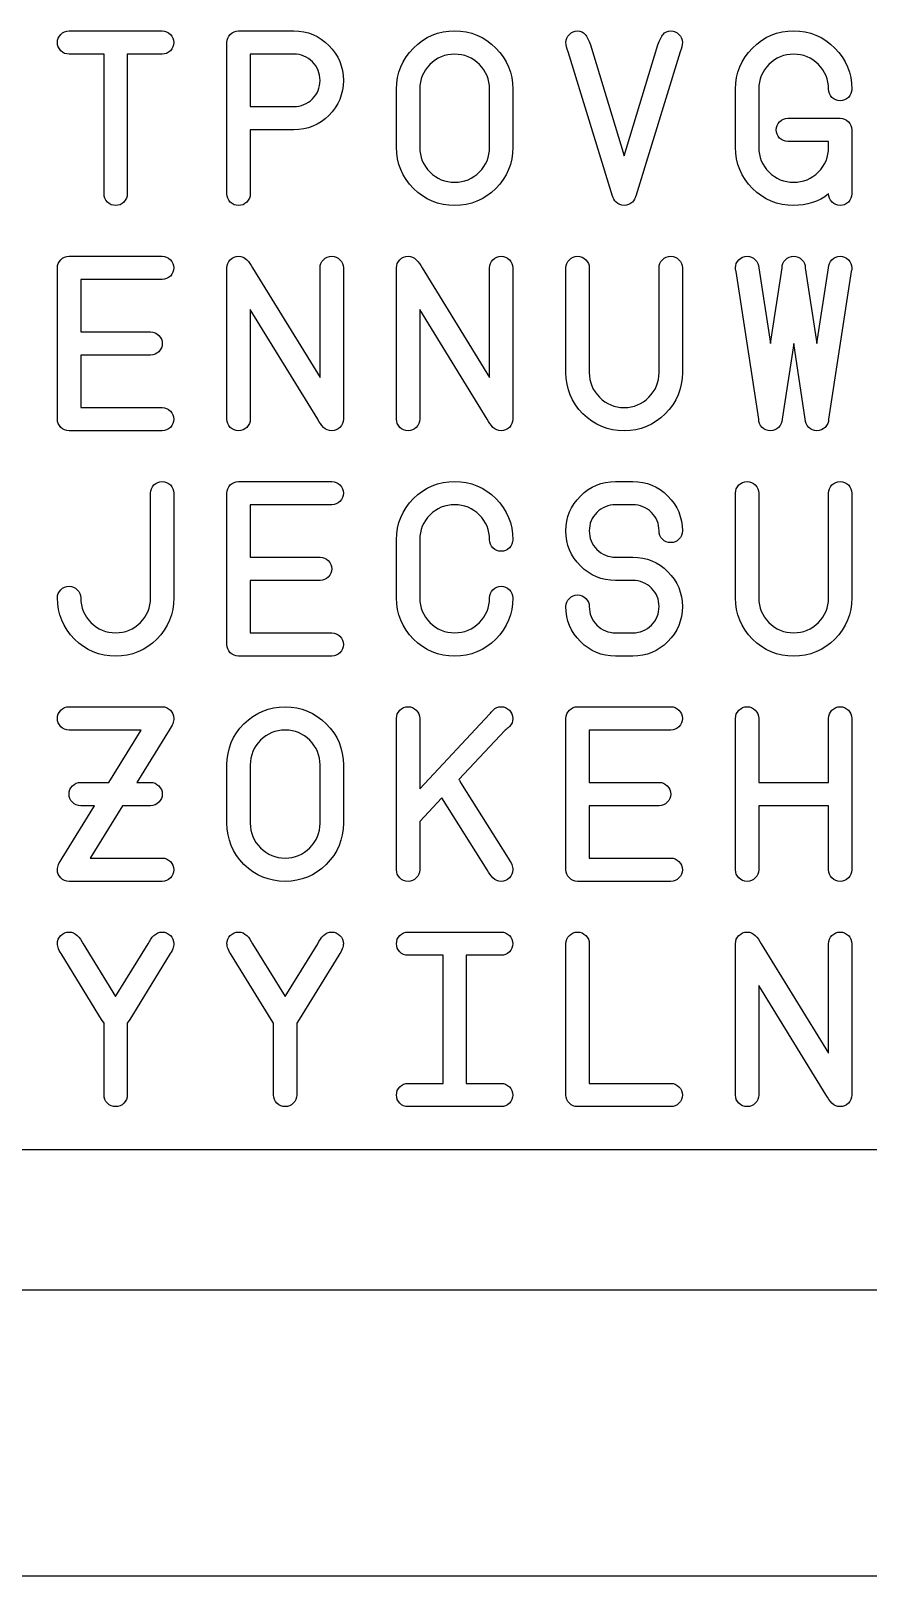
# Model space of a CAD drawing. Extents: x 0.5 to 46.5, y 0.5 to 6.
# Drawn here: x 21.159 to 22.622, y 0.505 to 3.206 of the extents above; entities that cross this region are included whole.
import ezdxf

# ---------------------------------------------------------------- set-up
doc = ezdxf.new("R2010")
doc.units = 0
doc.layers.add('Layer_1', color=7, linetype='CONTINUOUS')

msp = doc.modelspace()

# ---------------------------------------------------------------- linework, layer by layer
at = {"layer": 'Layer_1', "color": 3}
for p, q in [((21.225982, 3.205644), (21.388742, 3.205644)), ((21.522231, 3.205644), (21.61887, 3.205644)), ((21.287017, 3.164954), (21.225982, 3.164954)), ((21.287017, 2.920813), (21.287017, 3.164954)), ((21.327707, 3.164954), (21.327707, 2.920813)), ((21.388742, 3.164954), (21.327707, 3.164954)), ((21.501886, 2.920813), (21.501886, 3.185299)), ((21.61887, 3.164954), (21.542576, 3.164954)), ((21.542576, 3.164954), (21.542576, 3.073401)), ((21.61887, 3.164954), (21.61887, 3.164954)), ((22.175766, 2.916745), (22.098455, 3.169023)), ((22.13711, 3.18123), (22.196111, 2.987545)), ((22.196111, 2.987545), (22.255112, 3.18123)), ((22.293767, 3.169023), (22.216456, 2.916745)), ((21.798137, 3.002194), (21.798137, 3.103919)), ((21.838827, 3.103919), (21.838827, 3.002194)), ((21.960897, 3.002194), (21.960897, 3.103919)), ((22.001587, 3.103919), (22.001587, 3.002194)), ((22.390637, 3.002194), (22.390637, 3.103919)), ((22.431327, 3.103919), (22.431327, 3.002194)), ((21.542576, 3.073401), (21.61887, 3.073401)), ((22.482189, 3.053056), (22.573742, 3.053056)), ((21.61887, 3.032712), (21.542576, 3.032712)), ((21.542576, 3.032712), (21.542576, 2.920813)), ((21.61887, 3.032712), (21.61887, 3.032712)), ((22.594087, 3.032712), (22.594087, 2.920813)), ((22.553397, 3.012366), (22.482189, 3.012366)), ((22.553397, 3.002194), (22.553397, 3.012366)), ((22.176173, 2.916745), (22.175766, 2.916745)), ((22.216456, 2.916745), (22.216049, 2.916745)), ((22.196111, 2.900469), (22.196111, 2.900469)), ((21.225982, 2.811894), (21.388742, 2.811894)), ((21.205637, 2.527063), (21.205637, 2.791549)), ((21.501886, 2.527063), (21.501886, 2.791549)), ((21.536473, 2.805791), (21.536473, 2.805791)), ((21.546645, 2.791549), (21.664646, 2.600102)), ((21.664646, 2.600102), (21.664646, 2.791549)), ((21.705337, 2.791549), (21.705337, 2.527063)), ((21.798137, 2.527063), (21.798137, 2.791549)), ((21.832723, 2.805791), (21.832723, 2.805791)), ((21.842896, 2.791549), (21.960897, 2.600102)), ((21.960897, 2.600102), (21.960897, 2.791549)), ((22.001587, 2.791549), (22.001587, 2.527063)), ((22.094386, 2.608444), (22.094386, 2.791549)), ((22.135076, 2.791549), (22.135076, 2.608444)), ((22.257146, 2.608444), (22.257146, 2.791549)), ((22.297837, 2.791549), (22.297837, 2.608444)), ((22.431327, 2.527063), (22.391654, 2.785242)), ((22.431327, 2.791549), (22.451672, 2.659306)), ((22.451672, 2.659306), (22.472017, 2.791549)), ((22.512707, 2.791549), (22.533052, 2.659306)), ((22.533052, 2.659306), (22.553397, 2.791549)), ((22.59307, 2.785242), (22.553397, 2.527063)), ((21.388742, 2.771204), (21.246327, 2.771204)), ((21.246327, 2.771204), (21.246327, 2.679651)), ((21.660577, 2.527063), (21.542576, 2.71851)), ((21.542576, 2.71851), (21.542576, 2.527063)), ((21.956828, 2.527063), (21.838827, 2.71851)), ((21.838827, 2.71851), (21.838827, 2.527063)), ((21.246327, 2.679651), (21.368397, 2.679651)), ((22.492362, 2.65951), (22.472017, 2.527063)), ((22.512707, 2.527063), (22.492362, 2.65951)), ((21.368397, 2.638962), (21.246327, 2.638962)), ((21.246327, 2.638962), (21.246327, 2.547409)), ((21.246327, 2.547409), (21.388742, 2.547409)), ((21.388742, 2.506719), (21.225982, 2.506719)), ((21.522231, 2.418144), (21.684991, 2.418144)), ((22.180852, 2.418144), (22.21137, 2.418144)), ((21.368397, 2.214694), (21.368397, 2.397799)), ((21.409087, 2.397799), (21.409087, 2.214694)), ((21.501886, 2.133313), (21.501886, 2.397799)), ((21.684991, 2.377454), (21.542576, 2.377454)), ((21.542576, 2.377454), (21.542576, 2.285901)), ((22.21137, 2.377454), (22.180852, 2.377454)), ((22.390637, 2.214694), (22.390637, 2.397799)), ((22.431327, 2.397799), (22.431327, 2.214694)), ((22.553397, 2.214694), (22.553397, 2.397799)), ((22.594087, 2.397799), (22.594087, 2.214694)), ((22.297837, 2.331678), (22.297837, 2.331678)), ((21.798137, 2.214694), (21.798137, 2.316419)), ((21.838827, 2.316419), (21.838827, 2.214694)), ((21.542576, 2.285901), (21.664646, 2.285901)), ((22.180852, 2.285901), (22.21137, 2.285901)), ((21.664646, 2.245211), (21.542576, 2.245211)), ((21.542576, 2.245211), (21.542576, 2.153659)), ((22.21137, 2.245211), (22.180852, 2.245211)), ((21.205637, 2.214694), (21.205637, 2.214694)), ((21.960897, 2.214694), (21.960897, 2.214694)), ((21.542576, 2.153659), (21.684991, 2.153659)), ((22.180852, 2.153659), (22.21137, 2.153659)), ((21.684991, 2.112969), (21.522231, 2.112969)), ((22.21137, 2.112969), (22.180852, 2.112969)), ((21.225982, 2.024394), (21.388742, 2.024394)), ((21.798137, 1.739563), (21.798137, 2.004049)), ((21.838827, 1.880758), (21.960897, 2.01117)), ((21.838827, 2.004049), (21.838827, 1.880758)), ((22.094386, 1.739563), (22.094386, 2.004049)), ((22.114731, 2.024394), (22.277491, 2.024394)), ((22.390637, 1.739563), (22.390637, 2.004049)), ((22.431327, 2.004049), (22.431327, 1.892151)), ((22.553397, 1.892151), (22.553397, 2.004049)), ((22.594087, 2.004049), (22.594087, 1.739563)), ((21.351714, 1.983704), (21.225982, 1.983704)), ((21.295358, 1.892151), (21.351714, 1.983704)), ((21.400949, 1.983704), (21.344593, 1.892151)), ((21.988363, 1.983704), (21.90739, 1.897034)), ((22.277491, 1.983704), (22.135076, 1.983704)), ((22.135076, 1.983704), (22.135076, 1.892151)), ((21.501886, 1.820944), (21.501886, 1.922669)), ((21.542576, 1.922669), (21.542576, 1.820944)), ((21.664646, 1.820944), (21.664646, 1.922669)), ((21.705337, 1.922669), (21.705337, 1.820944)), ((21.246327, 1.892151), (21.295358, 1.892151)), ((21.344593, 1.892151), (21.368397, 1.892151)), ((21.910034, 1.892151), (21.993449, 1.759908)), ((22.135076, 1.892151), (22.257146, 1.892151)), ((22.431327, 1.892151), (22.553397, 1.892151)), ((21.877482, 1.865296), (21.838827, 1.823995)), ((21.956828, 1.739563), (21.877482, 1.865296)), ((21.213775, 1.759908), (21.27013, 1.851461)), ((21.27013, 1.851461), (21.246327, 1.851461)), ((21.319365, 1.851461), (21.26301, 1.759908)), ((21.368397, 1.851461), (21.319365, 1.851461)), ((22.257146, 1.851461), (22.135076, 1.851461)), ((22.135076, 1.851461), (22.135076, 1.759908)), ((22.553397, 1.851461), (22.431327, 1.851461)), ((22.431327, 1.851461), (22.431327, 1.739563)), ((22.553397, 1.739563), (22.553397, 1.851461)), ((21.838827, 1.823995), (21.838827, 1.739563)), ((21.26301, 1.759908), (21.388742, 1.759908)), ((22.135076, 1.759908), (22.277491, 1.759908)), ((21.388742, 1.719219), (21.225982, 1.719219)), ((22.277491, 1.719219), (22.114731, 1.719219)), ((21.818483, 1.630644), (21.981243, 1.630644)), ((22.425223, 1.624541), (22.425223, 1.624541)), ((21.250397, 1.610299), (21.307363, 1.517933)), ((21.307363, 1.517933), (21.364329, 1.610299)), ((21.546646, 1.610299), (21.603612, 1.517933)), ((21.603612, 1.517933), (21.660578, 1.610299)), ((22.094387, 1.345813), (22.094387, 1.610299)), ((22.135077, 1.610299), (22.135077, 1.366158)), ((22.135077, 1.610299), (22.135077, 1.610299)), ((22.390636, 1.345813), (22.390636, 1.610299)), ((22.435396, 1.610299), (22.553397, 1.418852)), ((22.553397, 1.418852), (22.553397, 1.610299)), ((22.594087, 1.610299), (22.594087, 1.345813)), ((21.282745, 1.478056), (21.213776, 1.589954)), ((21.40095, 1.589954), (21.33198, 1.478056)), ((21.578995, 1.478056), (21.510025, 1.589954)), ((21.6972, 1.589954), (21.62823, 1.478056)), ((21.879518, 1.589954), (21.818483, 1.589954)), ((21.879518, 1.366158), (21.879518, 1.589954)), ((21.981243, 1.589954), (21.920208, 1.589954)), ((21.920208, 1.589954), (21.920208, 1.366158)), ((22.549328, 1.345813), (22.431327, 1.53726)), ((22.431327, 1.53726), (22.431327, 1.345813)), ((21.287018, 1.471139), (21.282745, 1.478056)), ((21.287018, 1.345813), (21.287018, 1.471139)), ((21.33198, 1.478056), (21.327708, 1.471139)), ((21.327708, 1.471139), (21.327708, 1.345813)), ((21.583267, 1.471139), (21.578995, 1.478056)), ((21.583267, 1.345813), (21.583267, 1.471139)), ((21.62823, 1.478056), (21.623957, 1.471139)), ((21.623957, 1.471139), (21.623957, 1.345813)), ((21.818483, 1.366158), (21.879518, 1.366158)), ((21.920208, 1.366158), (21.981243, 1.366158)), ((22.135077, 1.366158), (22.277493, 1.366158)), ((21.981243, 1.325469), (21.818483, 1.325469)), ((22.277493, 1.325469), (22.114732, 1.325469))]:
    msp.add_line(p, q, dxfattribs=at)
at = {"layer": 'Layer_1', "color": 7}
for p, q in [((23.844862, 1.249932), (12.844862, 1.249932)), ((45.255002, 1.005), (1.754999, 1.005)), ((46.505001, 0.505), (0.505, 0.505))]:
    msp.add_line(p, q, dxfattribs=at)
at = {"layer": 'Layer_1', "color": 3}
for points in [[(21.205637, 3.185299), (21.205637, 3.19086), (21.207603, 3.195607), (21.211537, 3.199541)], [(21.211537, 3.199541), (21.215606, 3.20361), (21.220421, 3.205644), (21.225982, 3.205644)], [(21.388742, 3.205644), (21.394303, 3.205644), (21.39905, 3.20361), (21.402984, 3.199541)], [(21.402984, 3.199541), (21.407053, 3.195607), (21.409087, 3.19086), (21.409087, 3.185299)], [(21.501886, 3.185299), (21.501886, 3.19086), (21.503853, 3.195607), (21.507786, 3.199541)], [(21.507786, 3.199541), (21.511855, 3.20361), (21.51667, 3.205644), (21.522231, 3.205644)], [(21.61887, 3.205644), (21.642742, 3.205644), (21.663087, 3.197167), (21.679905, 3.180213)], [(21.82784, 3.175737), (21.847779, 3.195675), (21.871786, 3.205644), (21.899862, 3.205644)], [(21.899862, 3.205644), (21.927938, 3.205644), (21.951877, 3.195675), (21.97168, 3.175737)], [(22.094386, 3.185299), (22.094386, 3.19086), (22.096353, 3.195607), (22.100286, 3.199541)], [(22.100286, 3.199541), (22.104355, 3.20361), (22.10917, 3.205644), (22.114731, 3.205644)], [(22.114731, 3.205644), (22.120292, 3.205644), (22.1247, 3.20361), (22.127955, 3.199541)], [(22.127955, 3.199541), (22.131346, 3.195607), (22.134398, 3.189504), (22.13711, 3.18123)], [(22.255112, 3.18123), (22.257824, 3.189504), (22.260808, 3.195607), (22.264064, 3.199541)], [(22.264064, 3.199541), (22.267454, 3.20361), (22.27193, 3.205644), (22.277491, 3.205644)], [(22.277491, 3.205644), (22.283052, 3.205644), (22.2878, 3.20361), (22.291733, 3.199541)], [(22.291733, 3.199541), (22.295802, 3.195607), (22.297836, 3.19086), (22.297836, 3.185299)], [(22.42034, 3.175737), (22.440279, 3.195675), (22.464286, 3.205644), (22.492362, 3.205644)], [(22.492362, 3.205644), (22.520438, 3.205644), (22.544377, 3.195675), (22.56418, 3.175737)], [(21.211537, 3.170854), (21.207603, 3.174923), (21.205637, 3.179738), (21.205637, 3.185299)], [(21.225982, 3.164954), (21.220421, 3.164954), (21.215606, 3.166921), (21.211537, 3.170854)], [(21.402984, 3.170854), (21.39905, 3.166921), (21.394303, 3.164954), (21.388742, 3.164954)], [(21.409087, 3.185299), (21.409087, 3.179738), (21.407053, 3.174923), (21.402984, 3.170854)], [(21.651219, 3.151526), (21.642267, 3.160478), (21.631484, 3.164954), (21.61887, 3.164954)], [(21.679905, 3.180213), (21.696859, 3.163394), (21.705337, 3.143049), (21.705337, 3.119178)], [(21.798137, 3.103919), (21.798137, 3.131995), (21.808038, 3.155934), (21.82784, 3.175737)], [(21.899862, 3.164954), (21.883043, 3.164954), (21.868666, 3.158986), (21.85673, 3.14705)], [(21.942993, 3.14705), (21.931058, 3.158986), (21.91668, 3.164954), (21.899862, 3.164954)], [(21.97168, 3.175737), (21.991618, 3.155934), (22.001587, 3.131995), (22.001587, 3.103919)], [(22.098455, 3.169023), (22.095742, 3.175262), (22.094386, 3.180688), (22.094386, 3.185299)], [(22.297836, 3.185299), (22.297836, 3.180688), (22.29648, 3.175262), (22.293767, 3.169023)], [(22.390637, 3.103919), (22.390637, 3.131995), (22.400538, 3.155934), (22.42034, 3.175737)], [(22.492362, 3.164954), (22.475543, 3.164954), (22.461166, 3.158986), (22.44923, 3.14705)], [(22.535493, 3.14705), (22.523558, 3.158986), (22.509181, 3.164954), (22.492362, 3.164954)], [(22.56418, 3.175737), (22.584118, 3.155934), (22.594087, 3.131995), (22.594087, 3.103919)], [(21.664646, 3.119178), (21.664646, 3.131792), (21.66017, 3.142575), (21.651219, 3.151526)], [(21.85673, 3.14705), (21.844795, 3.135115), (21.838827, 3.120738), (21.838827, 3.103919)], [(21.960897, 3.103919), (21.960897, 3.120738), (21.954929, 3.135115), (21.942993, 3.14705)], [(22.44923, 3.14705), (22.437295, 3.135115), (22.431327, 3.120738), (22.431327, 3.103919)], [(22.553397, 3.103919), (22.553397, 3.120738), (22.547429, 3.135115), (22.535493, 3.14705)], [(21.651219, 3.086829), (21.66017, 3.095781), (21.664646, 3.106564), (21.664646, 3.119178)], [(21.705337, 3.119178), (21.705337, 3.095306), (21.696859, 3.074893), (21.679905, 3.057939)], [(21.61887, 3.073401), (21.631484, 3.073401), (21.642267, 3.077877), (21.651219, 3.086829)], [(22.559297, 3.089474), (22.555364, 3.093543), (22.553397, 3.098358), (22.553397, 3.103919)], [(22.573742, 3.083574), (22.568181, 3.083574), (22.563366, 3.085541), (22.559297, 3.089474)], [(22.587984, 3.089474), (22.58405, 3.085541), (22.579303, 3.083574), (22.573742, 3.083574)], [(22.594087, 3.103919), (22.594087, 3.098358), (22.592053, 3.093543), (22.587984, 3.089474)], [(21.679905, 3.057939), (21.663087, 3.041121), (21.642742, 3.032712), (21.61887, 3.032712)], [(22.467744, 3.046953), (22.471813, 3.051022), (22.476628, 3.053056), (22.482189, 3.053056)], [(22.573742, 3.053056), (22.579303, 3.053056), (22.58405, 3.051022), (22.587984, 3.046953)], [(22.461844, 3.032712), (22.461844, 3.038272), (22.463811, 3.04302), (22.467744, 3.046953)], [(22.467744, 3.018266), (22.463811, 3.022335), (22.461844, 3.02715), (22.461844, 3.032712)], [(22.587984, 3.046953), (22.592053, 3.04302), (22.594087, 3.038272), (22.594087, 3.032712)], [(21.82784, 2.930172), (21.808038, 2.95011), (21.798137, 2.974118), (21.798137, 3.002194)], [(21.838827, 3.002194), (21.838827, 2.985375), (21.844795, 2.970998), (21.85673, 2.959062)], [(21.942993, 2.959062), (21.954929, 2.970998), (21.960897, 2.985375), (21.960897, 3.002194)], [(22.001587, 3.002194), (22.001587, 2.974118), (21.991618, 2.95011), (21.97168, 2.930172)], [(22.42034, 2.930172), (22.400538, 2.95011), (22.390637, 2.974118), (22.390637, 3.002194)], [(22.431327, 3.002194), (22.431327, 2.985375), (22.437295, 2.970998), (22.44923, 2.959062)], [(22.482189, 3.012366), (22.476628, 3.012366), (22.471813, 3.014333), (22.467744, 3.018266)], [(22.535493, 2.959062), (22.547429, 2.970998), (22.553397, 2.985375), (22.553397, 3.002194)], [(21.85673, 2.959062), (21.868666, 2.947127), (21.883043, 2.941159), (21.899862, 2.941159)], [(21.899862, 2.941159), (21.91668, 2.941159), (21.931058, 2.947127), (21.942993, 2.959062)], [(22.44923, 2.959062), (22.461166, 2.947127), (22.475543, 2.941159), (22.492362, 2.941159)], [(22.492362, 2.941159), (22.509181, 2.941159), (22.523558, 2.947127), (22.535493, 2.959062)], [(21.292917, 2.906369), (21.288983, 2.910438), (21.287017, 2.915253), (21.287017, 2.920813)], [(21.327707, 2.920813), (21.327707, 2.915253), (21.325672, 2.910438), (21.321603, 2.906369)], [(21.507786, 2.906369), (21.503853, 2.910438), (21.501886, 2.915253), (21.501886, 2.920813)], [(21.542576, 2.920813), (21.542576, 2.915253), (21.540542, 2.910438), (21.536473, 2.906369)], [(21.899862, 2.900469), (21.871786, 2.900469), (21.847779, 2.91037), (21.82784, 2.930172)], [(21.97168, 2.930172), (21.951877, 2.91037), (21.927938, 2.900469), (21.899862, 2.900469)], [(22.18187, 2.906572), (22.17875, 2.909556), (22.176851, 2.912947), (22.176173, 2.916745)], [(22.216049, 2.916745), (22.215371, 2.912947), (22.21354, 2.909556), (22.210556, 2.906572)], [(22.492362, 2.900469), (22.464286, 2.900469), (22.440279, 2.91037), (22.42034, 2.930172)], [(22.553397, 2.92061), (22.5359, 2.907182), (22.515555, 2.900469), (22.492362, 2.900469)], [(22.559501, 2.906572), (22.555432, 2.910505), (22.553397, 2.915185), (22.553397, 2.92061)], [(22.594087, 2.920813), (22.594087, 2.915253), (22.592053, 2.910438), (22.587984, 2.906369)], [(21.307362, 2.900469), (21.301801, 2.900469), (21.296986, 2.902435), (21.292917, 2.906369)], [(21.321603, 2.906369), (21.31767, 2.902435), (21.312923, 2.900469), (21.307362, 2.900469)], [(21.522231, 2.900469), (21.51667, 2.900469), (21.511855, 2.902435), (21.507786, 2.906369)], [(21.536473, 2.906369), (21.532539, 2.902435), (21.527792, 2.900469), (21.522231, 2.900469)], [(22.196111, 2.900469), (22.19055, 2.900469), (22.185803, 2.902503), (22.18187, 2.906572)], [(22.210556, 2.906572), (22.206487, 2.902503), (22.201672, 2.900469), (22.196111, 2.900469)], [(22.573742, 2.900469), (22.568181, 2.900469), (22.563434, 2.902503), (22.559501, 2.906572)], [(22.587984, 2.906369), (22.58405, 2.902435), (22.579303, 2.900469), (22.573742, 2.900469)], [(21.211537, 2.805791), (21.215606, 2.80986), (21.220421, 2.811894), (21.225982, 2.811894)], [(21.388742, 2.811894), (21.394303, 2.811894), (21.39905, 2.80986), (21.402984, 2.805791)], [(21.507786, 2.805791), (21.511855, 2.80986), (21.51667, 2.811894), (21.522231, 2.811894)], [(21.522231, 2.811894), (21.527792, 2.811894), (21.532539, 2.80986), (21.536473, 2.805791)], [(21.670546, 2.805791), (21.674615, 2.80986), (21.67943, 2.811894), (21.684991, 2.811894)], [(21.684991, 2.811894), (21.690552, 2.811894), (21.6953, 2.80986), (21.699233, 2.805791)], [(21.804037, 2.805791), (21.808106, 2.80986), (21.812921, 2.811894), (21.818482, 2.811894)], [(21.818482, 2.811894), (21.824043, 2.811894), (21.82879, 2.80986), (21.832723, 2.805791)], [(21.966797, 2.805791), (21.970866, 2.80986), (21.975681, 2.811894), (21.981242, 2.811894)], [(21.981242, 2.811894), (21.986803, 2.811894), (21.99155, 2.80986), (21.995484, 2.805791)], [(22.100286, 2.805791), (22.104355, 2.80986), (22.10917, 2.811894), (22.114731, 2.811894)], [(22.114731, 2.811894), (22.120292, 2.811894), (22.125039, 2.80986), (22.128973, 2.805791)], [(22.263046, 2.805791), (22.267116, 2.80986), (22.271931, 2.811894), (22.277491, 2.811894)], [(22.277491, 2.811894), (22.283052, 2.811894), (22.2878, 2.80986), (22.291733, 2.805791)], [(22.396537, 2.805791), (22.400606, 2.80986), (22.405421, 2.811894), (22.410982, 2.811894)], [(22.410982, 2.811894), (22.416543, 2.811894), (22.42129, 2.80986), (22.425223, 2.805791)], [(22.477917, 2.805791), (22.481986, 2.80986), (22.486801, 2.811894), (22.492362, 2.811894)], [(22.492362, 2.811894), (22.497923, 2.811894), (22.50267, 2.80986), (22.506603, 2.805791)], [(22.559297, 2.805791), (22.563366, 2.80986), (22.568181, 2.811894), (22.573742, 2.811894)], [(22.573742, 2.811894), (22.579303, 2.811894), (22.58405, 2.80986), (22.587984, 2.805791)], [(21.205637, 2.791549), (21.205637, 2.79711), (21.207603, 2.801857), (21.211537, 2.805791)], [(21.402984, 2.805791), (21.407053, 2.801857), (21.409087, 2.79711), (21.409087, 2.791549)], [(21.409087, 2.791549), (21.409087, 2.785988), (21.407053, 2.781173), (21.402984, 2.777104)], [(21.501886, 2.791549), (21.501886, 2.79711), (21.503853, 2.801857), (21.507786, 2.805791)], [(21.536473, 2.805791), (21.540542, 2.801857), (21.543932, 2.79711), (21.546645, 2.791549)], [(21.664646, 2.791549), (21.664646, 2.79711), (21.666613, 2.801857), (21.670546, 2.805791)], [(21.699233, 2.805791), (21.703302, 2.801857), (21.705337, 2.79711), (21.705337, 2.791549)], [(21.798137, 2.791549), (21.798137, 2.79711), (21.800103, 2.801857), (21.804037, 2.805791)], [(21.832723, 2.805791), (21.836792, 2.801857), (21.840183, 2.79711), (21.842896, 2.791549)], [(21.960897, 2.791549), (21.960897, 2.79711), (21.962864, 2.801857), (21.966797, 2.805791)], [(21.995484, 2.805791), (21.999553, 2.801857), (22.001587, 2.79711), (22.001587, 2.791549)], [(22.094386, 2.791549), (22.094386, 2.79711), (22.096353, 2.801857), (22.100286, 2.805791)], [(22.128973, 2.805791), (22.133042, 2.801857), (22.135076, 2.79711), (22.135076, 2.791549)], [(22.257146, 2.791549), (22.257146, 2.79711), (22.259113, 2.801857), (22.263046, 2.805791)], [(22.291733, 2.805791), (22.295802, 2.801857), (22.297837, 2.79711), (22.297837, 2.791549)], [(22.390637, 2.791549), (22.390637, 2.79711), (22.392603, 2.801857), (22.396537, 2.805791)], [(22.391654, 2.785242), (22.390976, 2.78714), (22.390637, 2.789242), (22.390637, 2.791549)], [(22.425223, 2.805791), (22.429292, 2.801857), (22.431327, 2.79711), (22.431327, 2.791549)], [(22.472017, 2.791549), (22.472017, 2.79711), (22.473983, 2.801857), (22.477917, 2.805791)], [(22.506603, 2.805791), (22.510672, 2.801857), (22.512707, 2.79711), (22.512707, 2.791549)], [(22.553397, 2.791549), (22.553397, 2.79711), (22.555364, 2.801857), (22.559297, 2.805791)], [(22.587984, 2.805791), (22.592053, 2.801857), (22.594087, 2.79711), (22.594087, 2.791549)], [(22.594087, 2.791549), (22.594087, 2.789242), (22.593748, 2.78714), (22.59307, 2.785242)], [(21.402984, 2.777104), (21.39905, 2.773171), (21.394303, 2.771204), (21.388742, 2.771204)], [(21.368397, 2.679651), (21.373958, 2.679651), (21.378705, 2.677617), (21.382639, 2.673548)], [(21.382639, 2.673548), (21.386708, 2.669614), (21.388742, 2.664867), (21.388742, 2.659306)], [(21.388742, 2.659306), (21.388742, 2.653745), (21.386708, 2.648931), (21.382639, 2.644862)], [(21.382639, 2.644862), (21.378705, 2.640928), (21.373958, 2.638962), (21.368397, 2.638962)], [(22.12409, 2.536422), (22.104287, 2.55636), (22.094386, 2.580368), (22.094386, 2.608444)], [(22.135076, 2.608444), (22.135076, 2.591625), (22.141044, 2.577248), (22.15298, 2.565312)], [(22.239243, 2.565312), (22.251179, 2.577248), (22.257146, 2.591625), (22.257146, 2.608444)], [(22.297837, 2.608444), (22.297837, 2.580368), (22.287867, 2.55636), (22.267929, 2.536422)], [(21.388742, 2.547409), (21.394303, 2.547409), (21.39905, 2.545374), (21.402984, 2.541305)], [(21.402984, 2.541305), (21.407053, 2.537372), (21.409087, 2.532624), (21.409087, 2.527063)], [(22.15298, 2.565312), (22.164916, 2.553377), (22.179293, 2.547409), (22.196111, 2.547409)], [(22.196111, 2.547409), (22.21293, 2.547409), (22.227307, 2.553377), (22.239243, 2.565312)], [(21.211537, 2.512619), (21.207603, 2.516688), (21.205637, 2.521503), (21.205637, 2.527063)], [(21.225982, 2.506719), (21.220421, 2.506719), (21.215606, 2.508685), (21.211537, 2.512619)], [(21.402984, 2.512619), (21.39905, 2.508685), (21.394303, 2.506719), (21.388742, 2.506719)], [(21.409087, 2.527063), (21.409087, 2.521503), (21.407053, 2.516688), (21.402984, 2.512619)], [(21.507786, 2.512619), (21.503853, 2.516688), (21.501886, 2.521503), (21.501886, 2.527063)], [(21.522231, 2.506719), (21.51667, 2.506719), (21.511855, 2.508685), (21.507786, 2.512619)], [(21.536473, 2.512619), (21.532539, 2.508685), (21.527792, 2.506719), (21.522231, 2.506719)], [(21.542576, 2.527063), (21.542576, 2.521503), (21.540542, 2.516688), (21.536473, 2.512619)], [(21.670546, 2.512619), (21.666613, 2.516688), (21.66329, 2.521503), (21.660577, 2.527063)], [(21.684991, 2.506719), (21.67943, 2.506719), (21.674615, 2.508685), (21.670546, 2.512619)], [(21.699233, 2.512619), (21.6953, 2.508685), (21.690552, 2.506719), (21.684991, 2.506719)], [(21.705337, 2.527063), (21.705337, 2.521503), (21.703302, 2.516688), (21.699233, 2.512619)], [(21.804037, 2.512619), (21.800103, 2.516688), (21.798137, 2.521503), (21.798137, 2.527063)], [(21.818482, 2.506719), (21.812921, 2.506719), (21.808106, 2.508685), (21.804037, 2.512619)], [(21.832723, 2.512619), (21.82879, 2.508685), (21.824043, 2.506719), (21.818482, 2.506719)], [(21.838827, 2.527063), (21.838827, 2.521503), (21.836792, 2.516688), (21.832723, 2.512619)], [(21.966797, 2.512619), (21.962864, 2.516688), (21.959541, 2.521503), (21.956828, 2.527063)], [(21.981242, 2.506719), (21.975681, 2.506719), (21.970866, 2.508685), (21.966797, 2.512619)], [(21.995484, 2.512619), (21.99155, 2.508685), (21.986803, 2.506719), (21.981242, 2.506719)], [(22.001587, 2.527063), (22.001587, 2.521503), (21.999553, 2.516688), (21.995484, 2.512619)], [(22.196111, 2.506719), (22.168035, 2.506719), (22.144028, 2.51662), (22.12409, 2.536422)], [(22.267929, 2.536422), (22.248127, 2.51662), (22.224187, 2.506719), (22.196111, 2.506719)], [(22.437227, 2.512619), (22.433293, 2.516688), (22.431327, 2.521503), (22.431327, 2.527063)], [(22.451672, 2.506719), (22.446111, 2.506719), (22.441296, 2.508685), (22.437227, 2.512619)], [(22.465913, 2.512619), (22.46198, 2.508685), (22.457233, 2.506719), (22.451672, 2.506719)], [(22.472017, 2.527063), (22.472017, 2.521503), (22.469982, 2.516688), (22.465913, 2.512619)], [(22.518607, 2.512619), (22.514674, 2.516688), (22.512707, 2.521503), (22.512707, 2.527063)], [(22.533052, 2.506719), (22.527491, 2.506719), (22.522676, 2.508685), (22.518607, 2.512619)], [(22.547293, 2.512619), (22.54336, 2.508685), (22.538613, 2.506719), (22.533052, 2.506719)], [(22.553397, 2.527063), (22.553397, 2.521503), (22.551362, 2.516688), (22.547293, 2.512619)], [(21.368397, 2.397799), (21.368397, 2.40336), (21.370364, 2.408107), (21.374297, 2.412041)], [(21.374297, 2.412041), (21.378366, 2.41611), (21.383181, 2.418144), (21.388742, 2.418144)], [(21.388742, 2.418144), (21.394303, 2.418144), (21.39905, 2.41611), (21.402984, 2.412041)], [(21.402984, 2.412041), (21.407053, 2.408107), (21.409087, 2.40336), (21.409087, 2.397799)], [(21.501886, 2.397799), (21.501886, 2.40336), (21.503853, 2.408107), (21.507786, 2.412041)], [(21.507786, 2.412041), (21.511855, 2.41611), (21.51667, 2.418144), (21.522231, 2.418144)], [(21.684991, 2.418144), (21.690552, 2.418144), (21.6953, 2.41611), (21.699233, 2.412041)], [(21.699233, 2.412041), (21.703302, 2.408107), (21.705337, 2.40336), (21.705337, 2.397799)], [(21.82784, 2.388237), (21.847779, 2.408175), (21.871786, 2.418144), (21.899862, 2.418144)], [(21.899862, 2.418144), (21.927938, 2.418144), (21.951877, 2.408175), (21.97168, 2.388237)], [(22.119614, 2.392713), (22.136568, 2.409667), (22.156981, 2.418144), (22.180852, 2.418144)], [(22.21137, 2.418144), (22.235242, 2.418144), (22.255587, 2.409667), (22.272405, 2.392713)], [(22.390637, 2.397799), (22.390637, 2.40336), (22.392603, 2.408107), (22.396537, 2.412041)], [(22.396537, 2.412041), (22.400606, 2.41611), (22.405421, 2.418144), (22.410982, 2.418144)], [(22.410982, 2.418144), (22.416543, 2.418144), (22.42129, 2.41611), (22.425223, 2.412041)], [(22.425223, 2.412041), (22.429292, 2.408107), (22.431327, 2.40336), (22.431327, 2.397799)], [(22.553397, 2.397799), (22.553397, 2.40336), (22.555364, 2.408107), (22.559297, 2.412041)], [(22.559297, 2.412041), (22.563366, 2.41611), (22.568181, 2.418144), (22.573742, 2.418144)], [(22.573742, 2.418144), (22.579303, 2.418144), (22.58405, 2.41611), (22.587984, 2.412041)], [(22.587984, 2.412041), (22.592053, 2.408107), (22.594087, 2.40336), (22.594087, 2.397799)], [(21.699233, 2.383354), (21.6953, 2.379421), (21.690552, 2.377454), (21.684991, 2.377454)], [(21.705337, 2.397799), (21.705337, 2.392238), (21.703302, 2.387423), (21.699233, 2.383354)], [(21.798137, 2.316419), (21.798137, 2.344495), (21.808038, 2.368434), (21.82784, 2.388237)], [(21.899862, 2.377454), (21.883043, 2.377454), (21.868666, 2.371486), (21.85673, 2.35955)], [(21.942993, 2.35955), (21.931058, 2.371486), (21.91668, 2.377454), (21.899862, 2.377454)], [(21.97168, 2.388237), (21.991618, 2.368434), (22.001587, 2.344495), (22.001587, 2.316419)], [(22.094386, 2.331678), (22.094386, 2.355549), (22.102795, 2.375894), (22.119614, 2.392713)], [(22.180852, 2.377454), (22.168239, 2.377454), (22.157456, 2.372978), (22.148504, 2.364026)], [(22.243719, 2.364026), (22.234767, 2.372978), (22.223984, 2.377454), (22.21137, 2.377454)], [(22.272405, 2.392713), (22.289359, 2.375894), (22.297837, 2.355549), (22.297837, 2.331678)], [(21.85673, 2.35955), (21.844795, 2.347615), (21.838827, 2.333238), (21.838827, 2.316419)], [(21.960897, 2.316419), (21.960897, 2.333238), (21.954929, 2.347615), (21.942993, 2.35955)], [(22.148504, 2.364026), (22.139552, 2.355074), (22.135076, 2.344292), (22.135076, 2.331678)], [(22.257146, 2.331678), (22.257146, 2.344292), (22.252671, 2.355074), (22.243719, 2.364026)], [(22.119614, 2.270439), (22.102795, 2.287393), (22.094386, 2.307806), (22.094386, 2.331678)], [(22.135076, 2.331678), (22.135076, 2.319064), (22.139552, 2.308281), (22.148504, 2.299329)], [(22.263046, 2.317233), (22.259113, 2.321302), (22.257146, 2.326117), (22.257146, 2.331678)], [(22.297837, 2.331678), (22.297837, 2.326117), (22.295802, 2.321302), (22.291733, 2.317233)], [(21.966797, 2.301974), (21.962864, 2.306043), (21.960897, 2.310858), (21.960897, 2.316419)], [(21.981242, 2.296074), (21.975681, 2.296074), (21.970866, 2.298041), (21.966797, 2.301974)], [(21.995484, 2.301974), (21.99155, 2.298041), (21.986803, 2.296074), (21.981242, 2.296074)], [(22.001587, 2.316419), (22.001587, 2.310858), (21.999553, 2.306043), (21.995484, 2.301974)], [(22.148504, 2.299329), (22.157456, 2.290377), (22.168239, 2.285901), (22.180852, 2.285901)], [(22.277491, 2.311333), (22.271931, 2.311333), (22.267116, 2.313299), (22.263046, 2.317233)], [(22.291733, 2.317233), (22.2878, 2.313299), (22.283052, 2.311333), (22.277491, 2.311333)], [(21.664646, 2.285901), (21.670207, 2.285901), (21.674955, 2.283867), (21.678888, 2.279798)], [(21.678888, 2.279798), (21.682957, 2.275864), (21.684991, 2.271117), (21.684991, 2.265556)], [(22.180852, 2.245211), (22.156981, 2.245211), (22.136568, 2.25362), (22.119614, 2.270439)], [(22.21137, 2.285901), (22.235242, 2.285901), (22.255587, 2.277424), (22.272405, 2.26047)], [(21.678888, 2.251112), (21.674955, 2.247178), (21.670207, 2.245211), (21.664646, 2.245211)], [(21.684991, 2.265556), (21.684991, 2.259995), (21.682957, 2.255181), (21.678888, 2.251112)], [(22.243719, 2.231784), (22.234767, 2.240735), (22.223984, 2.245211), (22.21137, 2.245211)], [(22.272405, 2.26047), (22.289359, 2.243652), (22.297837, 2.223306), (22.297837, 2.199435)], [(21.205637, 2.214694), (21.205637, 2.220255), (21.207603, 2.225002), (21.211537, 2.228935)], [(21.23534, 2.142672), (21.215538, 2.16261), (21.205637, 2.186618), (21.205637, 2.214694)], [(21.211537, 2.228935), (21.215606, 2.233004), (21.220421, 2.235039), (21.225982, 2.235039)], [(21.225982, 2.235039), (21.231543, 2.235039), (21.23629, 2.233004), (21.240223, 2.228935)], [(21.240223, 2.228935), (21.244292, 2.225002), (21.246327, 2.220255), (21.246327, 2.214694)], [(21.246327, 2.214694), (21.246327, 2.197875), (21.252295, 2.183498), (21.26423, 2.171562)], [(21.350493, 2.171562), (21.362429, 2.183498), (21.368397, 2.197875), (21.368397, 2.214694)], [(21.409087, 2.214694), (21.409087, 2.186618), (21.399118, 2.16261), (21.37918, 2.142672)], [(21.82784, 2.142672), (21.808038, 2.16261), (21.798137, 2.186618), (21.798137, 2.214694)], [(21.838827, 2.214694), (21.838827, 2.197875), (21.844795, 2.183498), (21.85673, 2.171562)], [(21.942993, 2.171562), (21.954929, 2.183498), (21.960897, 2.197875), (21.960897, 2.214694)], [(21.960897, 2.214694), (21.960897, 2.220255), (21.962864, 2.225002), (21.966797, 2.228935)], [(21.966797, 2.228935), (21.970866, 2.233004), (21.975681, 2.235039), (21.981242, 2.235039)], [(22.001587, 2.214694), (22.001587, 2.186618), (21.991618, 2.16261), (21.97168, 2.142672)], [(21.981242, 2.235039), (21.986803, 2.235039), (21.99155, 2.233004), (21.995484, 2.228935)], [(21.995484, 2.228935), (21.999553, 2.225002), (22.001587, 2.220255), (22.001587, 2.214694)], [(22.100286, 2.213676), (22.104355, 2.217745), (22.10917, 2.21978), (22.114731, 2.21978)], [(22.114731, 2.21978), (22.120292, 2.21978), (22.125039, 2.217745), (22.128973, 2.213676)], [(22.257146, 2.199435), (22.257146, 2.212049), (22.252671, 2.222832), (22.243719, 2.231784)], [(22.42034, 2.142672), (22.400538, 2.16261), (22.390637, 2.186618), (22.390637, 2.214694)], [(22.431327, 2.214694), (22.431327, 2.197875), (22.437295, 2.183498), (22.44923, 2.171562)], [(22.535493, 2.171562), (22.547429, 2.183498), (22.553397, 2.197875), (22.553397, 2.214694)], [(22.594087, 2.214694), (22.594087, 2.186618), (22.584118, 2.16261), (22.56418, 2.142672)], [(22.094386, 2.199435), (22.094386, 2.204996), (22.096353, 2.209743), (22.100286, 2.213676)], [(22.119614, 2.138196), (22.102795, 2.15515), (22.094386, 2.175563), (22.094386, 2.199435)], [(22.128973, 2.213676), (22.133042, 2.209743), (22.135076, 2.204996), (22.135076, 2.199435)], [(22.135076, 2.199435), (22.135076, 2.186821), (22.139552, 2.176038), (22.148504, 2.167086)], [(22.243719, 2.167086), (22.252671, 2.176038), (22.257146, 2.186821), (22.257146, 2.199435)], [(22.297837, 2.199435), (22.297837, 2.175563), (22.289359, 2.15515), (22.272405, 2.138196)], [(21.26423, 2.171562), (21.276166, 2.159627), (21.290543, 2.153659), (21.307362, 2.153659)], [(21.307362, 2.153659), (21.32418, 2.153659), (21.338558, 2.159627), (21.350493, 2.171562)], [(21.85673, 2.171562), (21.868666, 2.159627), (21.883043, 2.153659), (21.899862, 2.153659)], [(21.899862, 2.153659), (21.91668, 2.153659), (21.931058, 2.159627), (21.942993, 2.171562)], [(22.148504, 2.167086), (22.157456, 2.158135), (22.168239, 2.153659), (22.180852, 2.153659)], [(22.21137, 2.153659), (22.223984, 2.153659), (22.234767, 2.158135), (22.243719, 2.167086)], [(22.44923, 2.171562), (22.461166, 2.159627), (22.475543, 2.153659), (22.492362, 2.153659)], [(22.492362, 2.153659), (22.509181, 2.153659), (22.523558, 2.159627), (22.535493, 2.171562)], [(21.307362, 2.112969), (21.279286, 2.112969), (21.255279, 2.12287), (21.23534, 2.142672)], [(21.37918, 2.142672), (21.359377, 2.12287), (21.335438, 2.112969), (21.307362, 2.112969)], [(21.684991, 2.153659), (21.690552, 2.153659), (21.6953, 2.151624), (21.699233, 2.147555)], [(21.699233, 2.147555), (21.703302, 2.143622), (21.705337, 2.138874), (21.705337, 2.133313)], [(21.899862, 2.112969), (21.871786, 2.112969), (21.847779, 2.12287), (21.82784, 2.142672)], [(21.97168, 2.142672), (21.951877, 2.12287), (21.927938, 2.112969), (21.899862, 2.112969)], [(22.180852, 2.112969), (22.156981, 2.112969), (22.136568, 2.121378), (22.119614, 2.138196)], [(22.272405, 2.138196), (22.255587, 2.121378), (22.235242, 2.112969), (22.21137, 2.112969)], [(22.492362, 2.112969), (22.464286, 2.112969), (22.440279, 2.12287), (22.42034, 2.142672)], [(22.56418, 2.142672), (22.544377, 2.12287), (22.520438, 2.112969), (22.492362, 2.112969)], [(21.507786, 2.118869), (21.503853, 2.122938), (21.501886, 2.127753), (21.501886, 2.133313)], [(21.522231, 2.112969), (21.51667, 2.112969), (21.511855, 2.114935), (21.507786, 2.118869)], [(21.699233, 2.118869), (21.6953, 2.114935), (21.690552, 2.112969), (21.684991, 2.112969)], [(21.705337, 2.133313), (21.705337, 2.127753), (21.703302, 2.122938), (21.699233, 2.118869)], [(21.205637, 2.004049), (21.205637, 2.00961), (21.207603, 2.014357), (21.211537, 2.018291)], [(21.211537, 1.989604), (21.207603, 1.993673), (21.205637, 1.998488), (21.205637, 2.004049)], [(21.211537, 2.018291), (21.215606, 2.02236), (21.220421, 2.024394), (21.225982, 2.024394)], [(21.388742, 2.024394), (21.394303, 2.024394), (21.39905, 2.02236), (21.402984, 2.018291)], [(21.409087, 2.004049), (21.409087, 1.998488), (21.406374, 1.991706), (21.400949, 1.983704)], [(21.402984, 2.018291), (21.407053, 2.014357), (21.409087, 2.00961), (21.409087, 2.004049)], [(21.53159, 1.994487), (21.551528, 2.014425), (21.575535, 2.024394), (21.603611, 2.024394)], [(21.603611, 2.024394), (21.631687, 2.024394), (21.655627, 2.014425), (21.675429, 1.994487)], [(21.798137, 2.004049), (21.798137, 2.00961), (21.800103, 2.014357), (21.804037, 2.018291)], [(21.804037, 2.018291), (21.808106, 2.02236), (21.812921, 2.024394), (21.818482, 2.024394)], [(21.818482, 2.024394), (21.824043, 2.024394), (21.82879, 2.02236), (21.832723, 2.018291)], [(21.832723, 2.018291), (21.836792, 2.014357), (21.838827, 2.00961), (21.838827, 2.004049)], [(21.960897, 2.01117), (21.96266, 2.013747), (21.964695, 2.016189), (21.967001, 2.018494)], [(21.967001, 2.018494), (21.970934, 2.022428), (21.975681, 2.024394), (21.981242, 2.024394)], [(21.981242, 2.024394), (21.986803, 2.024394), (21.99155, 2.02236), (21.995484, 2.018291)], [(21.995484, 2.018291), (21.999553, 2.014357), (22.001587, 2.00961), (22.001587, 2.004049)], [(22.001587, 2.004049), (22.001587, 1.998488), (21.99962, 1.993741), (21.995687, 1.989808)], [(22.094386, 2.004049), (22.094386, 2.00961), (22.096353, 2.014357), (22.100286, 2.018291)], [(22.100286, 2.018291), (22.104355, 2.02236), (22.10917, 2.024394), (22.114731, 2.024394)], [(22.277491, 2.024394), (22.283052, 2.024394), (22.2878, 2.02236), (22.291733, 2.018291)], [(22.291733, 2.018291), (22.295802, 2.014357), (22.297837, 2.00961), (22.297837, 2.004049)], [(22.297837, 2.004049), (22.297837, 1.998488), (22.295802, 1.993673), (22.291733, 1.989604)], [(22.390637, 2.004049), (22.390637, 2.00961), (22.392603, 2.014357), (22.396537, 2.018291)], [(22.396537, 2.018291), (22.400606, 2.02236), (22.405421, 2.024394), (22.410982, 2.024394)], [(22.410982, 2.024394), (22.416543, 2.024394), (22.42129, 2.02236), (22.425223, 2.018291)], [(22.425223, 2.018291), (22.429292, 2.014357), (22.431327, 2.00961), (22.431327, 2.004049)], [(22.553397, 2.004049), (22.553397, 2.00961), (22.555364, 2.014357), (22.559297, 2.018291)], [(22.559297, 2.018291), (22.563366, 2.02236), (22.568181, 2.024394), (22.573742, 2.024394)], [(22.573742, 2.024394), (22.579303, 2.024394), (22.58405, 2.02236), (22.587984, 2.018291)], [(22.587984, 2.018291), (22.592053, 2.014357), (22.594087, 2.00961), (22.594087, 2.004049)], [(21.225982, 1.983704), (21.220421, 1.983704), (21.215606, 1.985671), (21.211537, 1.989604)], [(21.501886, 1.922669), (21.501886, 1.950745), (21.511787, 1.974684), (21.53159, 1.994487)], [(21.603611, 1.983704), (21.586793, 1.983704), (21.572415, 1.977736), (21.56048, 1.9658)], [(21.646743, 1.9658), (21.634807, 1.977736), (21.62043, 1.983704), (21.603611, 1.983704)], [(21.675429, 1.994487), (21.695367, 1.974684), (21.705337, 1.950745), (21.705337, 1.922669)], [(21.995687, 1.989808), (21.992839, 1.986959), (21.990397, 1.984925), (21.988363, 1.983704)], [(22.291733, 1.989604), (22.2878, 1.985671), (22.283052, 1.983704), (22.277491, 1.983704)], [(21.56048, 1.9658), (21.548544, 1.953865), (21.542576, 1.939488), (21.542576, 1.922669)], [(21.664646, 1.922669), (21.664646, 1.939488), (21.658678, 1.953865), (21.646743, 1.9658)], [(21.231882, 1.886048), (21.235951, 1.890117), (21.240766, 1.892151), (21.246327, 1.892151)], [(21.368397, 1.892151), (21.373958, 1.892151), (21.378705, 1.890117), (21.382639, 1.886048)], [(21.90739, 1.897034), (21.908339, 1.895544), (21.909221, 1.893916), (21.910034, 1.892151)], [(22.257146, 1.892151), (22.262707, 1.892151), (22.267455, 1.890117), (22.271388, 1.886048)], [(21.225982, 1.871806), (21.225982, 1.877367), (21.227948, 1.882114), (21.231882, 1.886048)], [(21.231882, 1.857362), (21.227948, 1.861431), (21.225982, 1.866245), (21.225982, 1.871806)], [(21.382639, 1.886048), (21.386708, 1.882114), (21.388742, 1.877367), (21.388742, 1.871806)], [(21.388742, 1.871806), (21.388742, 1.866245), (21.386708, 1.861431), (21.382639, 1.857362)], [(22.271388, 1.886048), (22.275457, 1.882114), (22.277491, 1.877367), (22.277491, 1.871806)], [(22.277491, 1.871806), (22.277491, 1.866245), (22.275457, 1.861431), (22.271388, 1.857362)], [(21.246327, 1.851461), (21.240766, 1.851461), (21.235951, 1.853428), (21.231882, 1.857362)], [(21.382639, 1.857362), (21.378705, 1.853428), (21.373958, 1.851461), (21.368397, 1.851461)], [(22.271388, 1.857362), (22.267455, 1.853428), (22.262707, 1.851461), (22.257146, 1.851461)], [(21.53159, 1.748922), (21.511787, 1.76886), (21.501886, 1.792868), (21.501886, 1.820944)], [(21.542576, 1.820944), (21.542576, 1.804125), (21.548544, 1.789748), (21.56048, 1.777812)], [(21.646743, 1.777812), (21.658678, 1.789748), (21.664646, 1.804125), (21.664646, 1.820944)], [(21.705337, 1.820944), (21.705337, 1.792868), (21.695367, 1.76886), (21.675429, 1.748922)], [(21.205637, 1.739563), (21.205637, 1.745124), (21.208349, 1.751906), (21.213775, 1.759908)], [(21.388742, 1.759908), (21.394303, 1.759908), (21.39905, 1.757874), (21.402984, 1.753805)], [(21.56048, 1.777812), (21.572415, 1.765876), (21.586793, 1.759908), (21.603611, 1.759908)], [(21.603611, 1.759908), (21.62043, 1.759908), (21.634807, 1.765876), (21.646743, 1.777812)], [(21.993449, 1.759908), (21.998875, 1.751906), (22.001587, 1.745124), (22.001587, 1.739563)], [(22.277491, 1.759908), (22.283052, 1.759908), (22.2878, 1.757874), (22.291733, 1.753805)], [(21.211537, 1.725119), (21.207603, 1.729188), (21.205637, 1.734003), (21.205637, 1.739563)], [(21.402984, 1.753805), (21.407053, 1.749872), (21.409087, 1.745124), (21.409087, 1.739563)], [(21.409087, 1.739563), (21.409087, 1.734003), (21.407053, 1.729188), (21.402984, 1.725119)], [(21.603611, 1.719219), (21.575535, 1.719219), (21.551528, 1.72912), (21.53159, 1.748922)], [(21.675429, 1.748922), (21.655627, 1.72912), (21.631687, 1.719219), (21.603611, 1.719219)], [(21.804037, 1.725119), (21.800103, 1.729188), (21.798137, 1.734003), (21.798137, 1.739563)], [(21.838827, 1.739563), (21.838827, 1.734003), (21.836792, 1.729188), (21.832723, 1.725119)], [(21.966797, 1.725119), (21.962864, 1.729188), (21.959541, 1.734003), (21.956828, 1.739563)], [(22.001587, 1.739563), (22.001587, 1.734003), (21.999553, 1.729188), (21.995484, 1.725119)], [(22.100286, 1.725119), (22.096353, 1.729188), (22.094386, 1.734003), (22.094386, 1.739563)], [(22.291733, 1.753805), (22.295802, 1.749872), (22.297837, 1.745124), (22.297837, 1.739563)], [(22.297837, 1.739563), (22.297837, 1.734003), (22.295802, 1.729188), (22.291733, 1.725119)], [(22.396537, 1.725119), (22.392603, 1.729188), (22.390637, 1.734003), (22.390637, 1.739563)], [(22.431327, 1.739563), (22.431327, 1.734003), (22.429292, 1.729188), (22.425223, 1.725119)], [(22.559297, 1.725119), (22.555364, 1.729188), (22.553397, 1.734003), (22.553397, 1.739563)], [(22.594087, 1.739563), (22.594087, 1.734003), (22.592053, 1.729188), (22.587984, 1.725119)], [(21.225982, 1.719219), (21.220421, 1.719219), (21.215606, 1.721185), (21.211537, 1.725119)], [(21.402984, 1.725119), (21.39905, 1.721185), (21.394303, 1.719219), (21.388742, 1.719219)], [(21.818482, 1.719219), (21.812921, 1.719219), (21.808106, 1.721185), (21.804037, 1.725119)], [(21.832723, 1.725119), (21.82879, 1.721185), (21.824043, 1.719219), (21.818482, 1.719219)], [(21.981242, 1.719219), (21.975681, 1.719219), (21.970866, 1.721185), (21.966797, 1.725119)], [(21.995484, 1.725119), (21.99155, 1.721185), (21.986803, 1.719219), (21.981242, 1.719219)], [(22.114731, 1.719219), (22.10917, 1.719219), (22.104355, 1.721185), (22.100286, 1.725119)], [(22.291733, 1.725119), (22.2878, 1.721185), (22.283052, 1.719219), (22.277491, 1.719219)], [(22.410982, 1.719219), (22.405421, 1.719219), (22.400606, 1.721185), (22.396537, 1.725119)], [(22.425223, 1.725119), (22.42129, 1.721185), (22.416543, 1.719219), (22.410982, 1.719219)], [(22.573742, 1.719219), (22.568181, 1.719219), (22.563366, 1.721185), (22.559297, 1.725119)], [(22.587984, 1.725119), (22.58405, 1.721185), (22.579303, 1.719219), (22.573742, 1.719219)], [(21.205638, 1.610299), (21.205638, 1.61586), (21.207604, 1.620607), (21.211538, 1.624541)], [(21.211538, 1.624541), (21.215607, 1.62861), (21.220422, 1.630644), (21.225983, 1.630644)], [(21.225983, 1.630644), (21.231544, 1.630644), (21.236291, 1.62861), (21.240224, 1.624541)], [(21.240224, 1.624541), (21.244293, 1.620607), (21.247684, 1.61586), (21.250397, 1.610299)], [(21.364329, 1.610299), (21.367042, 1.61586), (21.370365, 1.620607), (21.374298, 1.624541)], [(21.374298, 1.624541), (21.378367, 1.62861), (21.383182, 1.630644), (21.388743, 1.630644)], [(21.388743, 1.630644), (21.394304, 1.630644), (21.399051, 1.62861), (21.402985, 1.624541)], [(21.402985, 1.624541), (21.407054, 1.620607), (21.409088, 1.61586), (21.409088, 1.610299)], [(21.501887, 1.610299), (21.501887, 1.61586), (21.503854, 1.620607), (21.507787, 1.624541)], [(21.507787, 1.624541), (21.511856, 1.62861), (21.516671, 1.630644), (21.522232, 1.630644)], [(21.522232, 1.630644), (21.527793, 1.630644), (21.53254, 1.62861), (21.536474, 1.624541)], [(21.536474, 1.624541), (21.540543, 1.620607), (21.543933, 1.61586), (21.546646, 1.610299)], [(21.660578, 1.610299), (21.663291, 1.61586), (21.666614, 1.620607), (21.670548, 1.624541)], [(21.670548, 1.624541), (21.674617, 1.62861), (21.679432, 1.630644), (21.684993, 1.630644)], [(21.684993, 1.630644), (21.690554, 1.630644), (21.695301, 1.62861), (21.699234, 1.624541)], [(21.699234, 1.624541), (21.703303, 1.620607), (21.705338, 1.61586), (21.705338, 1.610299)], [(21.798138, 1.610299), (21.798138, 1.61586), (21.800104, 1.620607), (21.804038, 1.624541)], [(21.804038, 1.624541), (21.808107, 1.62861), (21.812922, 1.630644), (21.818483, 1.630644)], [(21.981243, 1.630644), (21.986804, 1.630644), (21.991551, 1.62861), (21.995485, 1.624541)], [(21.995485, 1.624541), (21.999554, 1.620607), (22.001588, 1.61586), (22.001588, 1.610299)], [(22.094387, 1.610299), (22.094387, 1.61586), (22.096354, 1.620607), (22.100287, 1.624541)], [(22.100287, 1.624541), (22.104356, 1.62861), (22.109171, 1.630644), (22.114732, 1.630644)], [(22.114732, 1.630644), (22.120293, 1.630644), (22.12504, 1.62861), (22.128974, 1.624541)], [(22.128974, 1.624541), (22.133043, 1.620607), (22.135077, 1.61586), (22.135077, 1.610299)], [(22.390636, 1.610299), (22.390636, 1.61586), (22.392603, 1.620607), (22.396537, 1.624541)], [(22.396537, 1.624541), (22.400606, 1.62861), (22.405421, 1.630644), (22.410982, 1.630644)], [(22.410982, 1.630644), (22.416543, 1.630644), (22.42129, 1.62861), (22.425223, 1.624541)], [(22.425223, 1.624541), (22.429292, 1.620607), (22.432683, 1.61586), (22.435396, 1.610299)], [(22.553397, 1.610299), (22.553397, 1.61586), (22.555364, 1.620607), (22.559297, 1.624541)], [(22.559297, 1.624541), (22.563366, 1.62861), (22.568181, 1.630644), (22.573742, 1.630644)], [(22.573742, 1.630644), (22.579303, 1.630644), (22.58405, 1.62861), (22.587983, 1.624541)], [(22.587983, 1.624541), (22.592052, 1.620607), (22.594087, 1.61586), (22.594087, 1.610299)], [(21.213776, 1.589954), (21.20835, 1.597956), (21.205638, 1.604738), (21.205638, 1.610299)], [(21.409088, 1.610299), (21.409088, 1.604738), (21.406376, 1.597956), (21.40095, 1.589954)], [(21.510025, 1.589954), (21.5046, 1.597956), (21.501887, 1.604738), (21.501887, 1.610299)], [(21.705338, 1.610299), (21.705338, 1.604738), (21.702625, 1.597956), (21.6972, 1.589954)], [(21.804038, 1.595854), (21.800104, 1.599923), (21.798138, 1.604738), (21.798138, 1.610299)], [(21.818483, 1.589954), (21.812922, 1.589954), (21.808107, 1.591921), (21.804038, 1.595854)], [(21.995485, 1.595854), (21.991551, 1.591921), (21.986804, 1.589954), (21.981243, 1.589954)], [(22.001588, 1.610299), (22.001588, 1.604738), (21.999554, 1.599923), (21.995485, 1.595854)], [(21.798138, 1.345813), (21.798138, 1.351374), (21.800104, 1.356121), (21.804038, 1.360055)], [(21.804038, 1.360055), (21.808107, 1.364124), (21.812922, 1.366158), (21.818483, 1.366158)], [(21.981243, 1.366158), (21.986804, 1.366158), (21.991551, 1.364124), (21.995485, 1.360055)], [(21.995485, 1.360055), (21.999554, 1.356121), (22.001588, 1.351374), (22.001588, 1.345813)], [(22.277493, 1.366158), (22.283054, 1.366158), (22.287801, 1.364124), (22.291734, 1.360055)], [(22.291734, 1.360055), (22.295803, 1.356121), (22.297838, 1.351374), (22.297838, 1.345813)], [(21.292918, 1.331369), (21.288985, 1.335438), (21.287018, 1.340253), (21.287018, 1.345813)], [(21.307363, 1.325469), (21.301802, 1.325469), (21.296987, 1.327435), (21.292918, 1.331369)], [(21.321604, 1.331369), (21.317671, 1.327435), (21.312924, 1.325469), (21.307363, 1.325469)], [(21.327708, 1.345813), (21.327708, 1.340253), (21.325673, 1.335438), (21.321604, 1.331369)], [(21.589167, 1.331369), (21.585234, 1.335438), (21.583267, 1.340253), (21.583267, 1.345813)], [(21.603612, 1.325469), (21.598051, 1.325469), (21.593236, 1.327435), (21.589167, 1.331369)], [(21.617854, 1.331369), (21.61392, 1.327435), (21.609173, 1.325469), (21.603612, 1.325469)], [(21.623957, 1.345813), (21.623957, 1.340253), (21.621923, 1.335438), (21.617854, 1.331369)], [(21.804038, 1.331369), (21.800104, 1.335438), (21.798138, 1.340253), (21.798138, 1.345813)], [(21.818483, 1.325469), (21.812922, 1.325469), (21.808107, 1.327435), (21.804038, 1.331369)], [(21.995485, 1.331369), (21.991551, 1.327435), (21.986804, 1.325469), (21.981243, 1.325469)], [(22.001588, 1.345813), (22.001588, 1.340253), (21.999554, 1.335438), (21.995485, 1.331369)], [(22.100287, 1.331369), (22.096354, 1.335438), (22.094387, 1.340253), (22.094387, 1.345813)], [(22.114732, 1.325469), (22.109171, 1.325469), (22.104356, 1.327435), (22.100287, 1.331369)], [(22.291734, 1.331369), (22.287801, 1.327435), (22.283054, 1.325469), (22.277493, 1.325469)], [(22.297838, 1.345813), (22.297838, 1.340253), (22.295803, 1.335438), (22.291734, 1.331369)], [(22.396537, 1.331369), (22.392603, 1.335438), (22.390636, 1.340253), (22.390636, 1.345813)], [(22.410982, 1.325469), (22.405421, 1.325469), (22.400606, 1.327435), (22.396537, 1.331369)], [(22.425223, 1.331369), (22.42129, 1.327435), (22.416543, 1.325469), (22.410982, 1.325469)], [(22.431327, 1.345813), (22.431327, 1.340253), (22.429292, 1.335438), (22.425223, 1.331369)], [(22.559297, 1.331369), (22.555364, 1.335438), (22.552041, 1.340253), (22.549328, 1.345813)], [(22.573742, 1.325469), (22.568181, 1.325469), (22.563366, 1.327435), (22.559297, 1.331369)], [(22.587983, 1.331369), (22.58405, 1.327435), (22.579303, 1.325469), (22.573742, 1.325469)], [(22.594087, 1.345813), (22.594087, 1.340253), (22.592052, 1.335438), (22.587983, 1.331369)]]:
    msp.add_open_spline(points, degree=3, dxfattribs=at)

doc.saveas('drawing.dxf')
